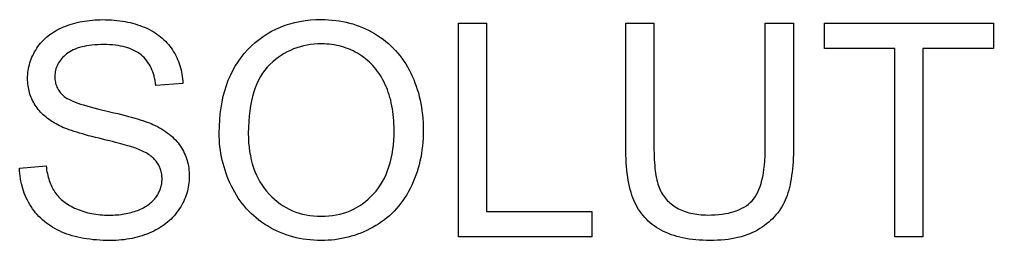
# Model space of a CAD drawing. Header units: millimetres. Extents: x -19.7 to 19.7, y -4.8 to 5.6.
# Drawn here: x -10.66 to -3.8, y -4.78 to -3.22 of the extents above; entities that cross this region are included whole.
import ezdxf

# ---------------------------------------------------------------- set-up
doc = ezdxf.new("R2010")
doc.units = ezdxf.units.MM
doc.layers.add('LASER_MARK', color=1, linetype='CONTINUOUS')

msp = doc.modelspace()

# ---------------------------------------------------------------- linework, layer by layer
at = {"layer": 'LASER_MARK'}
for points in [[(-10.662012, -4.269165), (-10.474365, -4.252759), (-10.472561, -4.2667), (-10.47048, -4.280324), (-10.468123, -4.293632), (-10.465489, -4.306624), (-10.462579, -4.319299), (-10.459393, -4.331658), (-10.45593, -4.3437), (-10.452191, -4.355426), (-10.448176, -4.366835), (-10.443884, -4.377929), (-10.439316, -4.388705), (-10.434471, -4.399165), (-10.42935, -4.409309), (-10.423953, -4.419136), (-10.418279, -4.428647), (-10.412329, -4.437842), (-10.406031, -4.44677), (-10.399311, -4.455482), (-10.392172, -4.463977), (-10.384612, -4.472256), (-10.376631, -4.480319), (-10.368229, -4.488166), (-10.359407, -4.495796), (-10.350165, -4.50321), (-10.340502, -4.510408), (-10.330418, -4.51739), (-10.319914, -4.524155), (-10.308989, -4.530704), (-10.297644, -4.537036), (-10.285878, -4.543153), (-10.273691, -4.549053), (-10.261084, -4.554736), (-10.248166, -4.560138), (-10.235049, -4.565191), (-10.221731, -4.569895), (-10.208212, -4.574251), (-10.194494, -4.578258), (-10.180575, -4.581917), (-10.166456, -4.585228), (-10.152136, -4.58819), (-10.137617, -4.590803), (-10.122897, -4.593068), (-10.107976, -4.594985), (-10.092856, -4.596553), (-10.077535, -4.597773), (-10.062014, -4.598644), (-10.046293, -4.599167), (-10.030371, -4.599341), (-10.016248, -4.599209), (-10.002333, -4.598812), (-9.988626, -4.598151), (-9.975128, -4.597226), (-9.961838, -4.596036), (-9.948756, -4.594582), (-9.935883, -4.592864), (-9.923218, -4.590881), (-9.910761, -4.588634), (-9.898512, -4.586123), (-9.886472, -4.583347), (-9.87464, -4.580307), (-9.863016, -4.577003), (-9.851601, -4.573434), (-9.840393, -4.5696), (-9.829395, -4.565503), (-9.818674, -4.561175), (-9.808302, -4.556651), (-9.798278, -4.551931), (-9.788603, -4.547014), (-9.779277, -4.541901), (-9.770298, -4.536592), (-9.761669, -4.531086), (-9.753387, -4.525385), (-9.745455, -4.519487), (-9.73787, -4.513392), (-9.730635, -4.507102), (-9.723747, -4.500615), (-9.717208, -4.493932), (-9.711018, -4.487053), (-9.705176, -4.479977), (-9.699683, -4.472705), (-9.69453, -4.465293), (-9.689709, -4.457797), (-9.685221, -4.450217), (-9.681065, -4.442552), (-9.677242, -4.434804), (-9.673751, -4.426971), (-9.670593, -4.419054), (-9.667767, -4.411053), (-9.665274, -4.402969), (-9.663113, -4.394799), (-9.661285, -4.386546), (-9.659789, -4.378209), (-9.658625, -4.369788), (-9.657794, -4.361282), (-9.657295, -4.352692), (-9.657129, -4.344019), (-9.657289, -4.335245), (-9.65777, -4.326611), (-9.658571, -4.318117), (-9.659692, -4.309764), (-9.661134, -4.301551), (-9.662897, -4.293478), (-9.66498, -4.285545), (-9.667383, -4.277753), (-9.670107, -4.2701), (-9.673151, -4.262588), (-9.676515, -4.255216), (-9.6802, -4.247984), (-9.684206, -4.240893), (-9.688531, -4.233941), (-9.693178, -4.22713), (-9.698145, -4.220459), (-9.70348, -4.213924), (-9.709232, -4.207521), (-9.7154, -4.201251), (-9.721985, -4.195113), (-9.728986, -4.189106), (-9.736404, -4.183232), (-9.744239, -4.177491), (-9.75249, -4.171881), (-9.761158, -4.166404), (-9.770242, -4.161058), (-9.779743, -4.155845), (-9.789661, -4.150764), (-9.799995, -4.145816), (-9.810745, -4.140999), (-9.821912, -4.136315), (-9.833496, -4.131763), (-9.841631, -4.128713), (-9.850912, -4.125458), (-9.861338, -4.121999), (-9.87291, -4.118336), (-9.885627, -4.114469), (-9.89949, -4.110398), (-9.914498, -4.106122), (-9.930652, -4.101642), (-9.947951, -4.096957), (-9.966396, -4.092069), (-9.985987, -4.086976), (-10.006723, -4.081679), (-10.028605, -4.076177), (-10.051632, -4.070472), (-10.075805, -4.064562), (-10.101123, -4.058447), (-10.12653, -4.052253), (-10.150967, -4.046103), (-10.174434, -4.039996), (-10.196933, -4.033934), (-10.218462, -4.027916), (-10.239022, -4.021942), (-10.258613, -4.016012), (-10.277234, -4.010126), (-10.294886, -4.004284), (-10.311568, -3.998486), (-10.327282, -3.992732), (-10.342026, -3.987022), (-10.3558, -3.981357), (-10.368606, -3.975735), (-10.380442, -3.970158), (-10.391309, -3.964624), (-10.404553, -3.957468), (-10.417368, -3.9501), (-10.429755, -3.94252), (-10.441713, -3.934727), (-10.453243, -3.926723), (-10.464344, -3.918505), (-10.475016, -3.910076), (-10.48526, -3.901434), (-10.495075, -3.89258), (-10.504462, -3.883514), (-10.51342, -3.874235), (-10.52195, -3.864745), (-10.530051, -3.855041), (-10.537723, -3.845126), (-10.544967, -3.834998), (-10.551782, -3.824658), (-10.558177, -3.814134), (-10.564159, -3.803453), (-10.569729, -3.792617), (-10.574886, -3.781624), (-10.57963, -3.770475), (-10.583962, -3.759169), (-10.587881, -3.747708), (-10.591388, -3.73609), (-10.594482, -3.724316), (-10.597164, -3.712386), (-10.599433, -3.7003), (-10.601289, -3.688057), (-10.602733, -3.675658), (-10.603765, -3.663103), (-10.604384, -3.650392), (-10.60459, -3.637524), (-10.604338, -3.623355), (-10.60358, -3.609302), (-10.602319, -3.595365), (-10.600552, -3.581544), (-10.598281, -3.56784), (-10.595506, -3.554251), (-10.592225, -3.540779), (-10.58844, -3.527423), (-10.58415, -3.514183), (-10.579356, -3.501059), (-10.574056, -3.488052), (-10.568253, -3.47516), (-10.561944, -3.462385), (-10.555131, -3.449726), (-10.547813, -3.437183), (-10.53999, -3.424756), (-10.531683, -3.412573), (-10.522911, -3.400763), (-10.513675, -3.389326), (-10.503973, -3.378261), (-10.493808, -3.367568), (-10.483177, -3.357248), (-10.472082, -3.347301), (-10.460522, -3.337726), (-10.448498, -3.328523), (-10.436009, -3.319693), (-10.423056, -3.311236), (-10.409637, -3.303151), (-10.395755, -3.295438), (-10.381407, -3.288099), (-10.366595, -3.281131), (-10.351318, -3.274536), (-10.335701, -3.268328), (-10.319868, -3.26252), (-10.303818, -3.257113), (-10.287552, -3.252106), (-10.27107, -3.247499), (-10.254371, -3.243294), (-10.237456, -3.239489), (-10.220325, -3.236084), (-10.202977, -3.23308), (-10.185413, -3.230476), (-10.167633, -3.228273), (-10.149637, -3.226471), (-10.131424, -3.225069), (-10.112995, -3.224068), (-10.09435, -3.223467), (-10.075488, -3.223267), (-10.05475, -3.223477), (-10.03432, -3.224108), (-10.014199, -3.225159), (-9.994386, -3.226631), (-9.974882, -3.228524), (-9.955686, -3.230837), (-9.936798, -3.233571), (-9.918219, -3.236725), (-9.899948, -3.2403), (-9.881986, -3.244295), (-9.864332, -3.248711), (-9.846986, -3.253548), (-9.829949, -3.258805), (-9.813221, -3.264482), (-9.7968, -3.270581), (-9.780688, -3.2771), (-9.764961, -3.284027), (-9.749694, -3.291351), (-9.734888, -3.299071), (-9.720543, -3.307188), (-9.706658, -3.315702), (-9.693234, -3.324612), (-9.68027, -3.333919), (-9.667767, -3.343622), (-9.655725, -3.353722), (-9.644143, -3.364218), (-9.633022, -3.375111), (-9.622362, -3.3864), (-9.612162, -3.398086), (-9.602423, -3.410168), (-9.593144, -3.422647), (-9.584326, -3.435522), (-9.575987, -3.448704), (-9.568144, -3.462103), (-9.560798, -3.475717), (-9.553949, -3.489548), (-9.547596, -3.503595), (-9.54174, -3.517858), (-9.536381, -3.532338), (-9.531519, -3.547034), (-9.527153, -3.561946), (-9.523283, -3.577074), (-9.519911, -3.592419), (-9.517035, -3.60798), (-9.514656, -3.623758), (-9.512773, -3.639751), (-9.511387, -3.655961), (-9.510498, -3.672388), (-9.701221, -3.686743), (-9.70343, -3.669199), (-9.706211, -3.6522), (-9.709566, -3.635746), (-9.713493, -3.619836), (-9.717993, -3.604472), (-9.723066, -3.589651), (-9.728712, -3.575376), (-9.73493, -3.561646), (-9.741722, -3.54846), (-9.749086, -3.535818), (-9.757022, -3.523722), (-9.765532, -3.51217), (-9.774614, -3.501163), (-9.784269, -3.490701), (-9.794497, -3.480784), (-9.805298, -3.471411), (-9.816715, -3.462595), (-9.828794, -3.454348), (-9.841533, -3.44667), (-9.854933, -3.43956), (-9.868994, -3.433019), (-9.883716, -3.427047), (-9.899099, -3.421644), (-9.915143, -3.416809), (-9.931847, -3.412543), (-9.949213, -3.408846), (-9.967239, -3.405718), (-9.985927, -3.403159), (-10.005275, -3.401168), (-10.025284, -3.399746), (-10.045954, -3.398893), (-10.067285, -3.398608), (-10.089461, -3.398867), (-10.110872, -3.399642), (-10.131518, -3.400934), (-10.151399, -3.402742), (-10.170515, -3.405067), (-10.188866, -3.407909), (-10.206452, -3.411268), (-10.223273, -3.415143), (-10.239328, -3.419535), (-10.254619, -3.424443), (-10.269145, -3.429869), (-10.282906, -3.435811), (-10.295901, -3.44227), (-10.308132, -3.449245), (-10.319597, -3.456737), (-10.330298, -3.464746), (-10.340293, -3.473119), (-10.349644, -3.481705), (-10.35835, -3.490503), (-10.366411, -3.499513), (-10.373827, -3.508736), (-10.380598, -3.518171), (-10.386724, -3.527818), (-10.392206, -3.537677), (-10.397042, -3.547749), (-10.401234, -3.558033), (-10.404781, -3.568529), (-10.407683, -3.579237), (-10.40994, -3.590158), (-10.411552, -3.601291), (-10.412519, -3.612637), (-10.412842, -3.624194), (-10.412613, -3.634208), (-10.411929, -3.643997), (-10.410787, -3.653562), (-10.409189, -3.662903), (-10.407134, -3.672019), (-10.404623, -3.680911), (-10.401655, -3.689579), (-10.39823, -3.698022), (-10.394349, -3.706242), (-10.390011, -3.714236), (-10.385216, -3.722007), (-10.379965, -3.729553), (-10.374257, -3.736875), (-10.368093, -3.743973), (-10.361472, -3.750846), (-10.354395, -3.757495), (-10.346494, -3.764042), (-10.337147, -3.770609), (-10.326355, -3.777196), (-10.314116, -3.783803), (-10.300431, -3.79043), (-10.285301, -3.797077), (-10.268724, -3.803744), (-10.250702, -3.810431), (-10.231234, -3.817138), (-10.210319, -3.823865), (-10.187959, -3.830612), (-10.164153, -3.837379), (-10.1389, -3.844167), (-10.112202, -3.850974), (-10.084058, -3.857801), (-10.054468, -3.864648), (-10.024749, -3.871452), (-9.996221, -3.878147), (-9.968882, -3.884734), (-9.942732, -3.891212), (-9.917772, -3.897583), (-9.894002, -3.903846), (-9.871422, -3.91), (-9.850031, -3.916046), (-9.829829, -3.921984), (-9.810817, -3.927814), (-9.792995, -3.933536), (-9.776363, -3.939149), (-9.76092, -3.944655), (-9.746666, -3.950052), (-9.733603, -3.955341), (-9.721729, -3.960522), (-9.705591, -3.968211), (-9.689989, -3.976152), (-9.674925, -3.984345), (-9.660397, -3.99279), (-9.646406, -4.001488), (-9.632952, -4.010438), (-9.620035, -4.019641), (-9.607654, -4.029095), (-9.59581, -4.038803), (-9.584502, -4.048762), (-9.573732, -4.058974), (-9.563498, -4.069438), (-9.553801, -4.080155), (-9.54464, -4.091124), (-9.536017, -4.102345), (-9.52793, -4.113818), (-9.520355, -4.125528), (-9.51327, -4.137458), (-9.506673, -4.149609), (-9.500565, -4.16198), (-9.494945, -4.174571), (-9.489814, -4.187382), (-9.485172, -4.200414), (-9.481018, -4.213666), (-9.477353, -4.227138), (-9.474177, -4.240831), (-9.471489, -4.254743), (-9.46929, -4.268877), (-9.46758, -4.28323), (-9.466358, -4.297804), (-9.465625, -4.312598), (-9.465381, -4.327612), (-9.465649, -4.342555), (-9.466454, -4.357389), (-9.467796, -4.372115), (-9.469675, -4.386732), (-9.47209, -4.401242), (-9.475042, -4.415644), (-9.478531, -4.429937), (-9.482556, -4.444122), (-9.487118, -4.458199), (-9.492217, -4.472168), (-9.497853, -4.486029), (-9.504025, -4.499782), (-9.510734, -4.513426), (-9.51798, -4.526963), (-9.525763, -4.540391), (-9.534082, -4.553711), (-9.542904, -4.566793), (-9.552195, -4.579506), (-9.561954, -4.591851), (-9.572182, -4.603827), (-9.582878, -4.615435), (-9.594043, -4.626674), (-9.605677, -4.637545), (-9.61778, -4.648047), (-9.630351, -4.658181), (-9.64339, -4.667946), (-9.656899, -4.677343), (-9.670876, -4.686371), (-9.685321, -4.695031), (-9.700235, -4.703322), (-9.715618, -4.711245), (-9.73147, -4.718799), (-9.747682, -4.725939), (-9.764146, -4.732618), (-9.780863, -4.738836), (-9.797832, -4.744594), (-9.815053, -4.749891), (-9.832527, -4.754728), (-9.850253, -4.759103), (-9.868231, -4.763019), (-9.886462, -4.766473), (-9.904945, -4.769468), (-9.92368, -4.772001), (-9.942668, -4.774074), (-9.961908, -4.775686), (-9.981401, -4.776838), (-10.001145, -4.777528), (-10.021143, -4.777759), (-10.046391, -4.777526), (-10.071122, -4.77683), (-10.095337, -4.775668), (-10.119035, -4.774042), (-10.142217, -4.771951), (-10.164882, -4.769395), (-10.18703, -4.766375), (-10.208661, -4.762891), (-10.229776, -4.758941), (-10.250373, -4.754527), (-10.270455, -4.749649), (-10.290019, -4.744305), (-10.309067, -4.738498), (-10.327598, -4.732225), (-10.345613, -4.725488), (-10.36311, -4.718286), (-10.380117, -4.710618), (-10.39666, -4.702481), (-10.412738, -4.693875), (-10.428351, -4.684801), (-10.443499, -4.675258), (-10.458183, -4.665246), (-10.472403, -4.654766), (-10.486157, -4.643817), (-10.499447, -4.6324), (-10.512273, -4.620514), (-10.524633, -4.608159), (-10.53653, -4.595335), (-10.547961, -4.582043), (-10.558928, -4.568283), (-10.56943, -4.554053), (-10.579468, -4.539355), (-10.588983, -4.524301), (-10.597917, -4.509002), (-10.60627, -4.493459), (-10.614043, -4.477672), (-10.621234, -4.46164), (-10.627845, -4.445364), (-10.633876, -4.428844), (-10.639325, -4.412079), (-10.644194, -4.39507), (-10.648481, -4.377816), (-10.652188, -4.360319), (-10.655315, -4.342577), (-10.65786, -4.32459), (-10.659825, -4.306359), (-10.661209, -4.287884)], [(-9.25415, -4.019995), (-9.253365, -3.973847), (-9.25101, -3.928968), (-9.247085, -3.885359), (-9.241589, -3.843019), (-9.234524, -3.801949), (-9.225888, -3.762149), (-9.215682, -3.723619), (-9.203906, -3.686359), (-9.19056, -3.650368), (-9.175644, -3.615647), (-9.159158, -3.582195), (-9.141101, -3.550014), (-9.121474, -3.519102), (-9.100278, -3.48946), (-9.077511, -3.461087), (-9.053174, -3.433984), (-9.027595, -3.408344), (-9.001103, -3.384357), (-8.973698, -3.362025), (-8.94538, -3.341347), (-8.916148, -3.322323), (-8.886003, -3.304953), (-8.854945, -3.289238), (-8.822974, -3.275177), (-8.790089, -3.26277), (-8.756291, -3.252018), (-8.72158, -3.242919), (-8.685956, -3.235475), (-8.649418, -3.229685), (-8.611967, -3.22555), (-8.573603, -3.223068), (-8.534326, -3.222241), (-8.508467, -3.22263), (-8.482928, -3.223795), (-8.45771, -3.225738), (-8.432813, -3.228458), (-8.408235, -3.231954), (-8.383978, -3.236228), (-8.360042, -3.241279), (-8.336426, -3.247107), (-8.31313, -3.253712), (-8.290155, -3.261094), (-8.2675, -3.269253), (-8.245166, -3.278189), (-8.223152, -3.287902), (-8.201459, -3.298392), (-8.180086, -3.30966), (-8.159033, -3.321704), (-8.138451, -3.334443), (-8.11849, -3.347795), (-8.09915, -3.36176), (-8.080431, -3.376338), (-8.062332, -3.391529), (-8.044854, -3.407332), (-8.027997, -3.423748), (-8.011761, -3.440778), (-7.996146, -3.45842), (-7.981152, -3.476674), (-7.966778, -3.495542), (-7.953026, -3.515022), (-7.939894, -3.535116), (-7.927383, -3.555822), (-7.915493, -3.577141), (-7.904224, -3.599072), (-7.893607, -3.621497), (-7.883676, -3.644294), (-7.874429, -3.667463), (-7.865868, -3.691005), (-7.857991, -3.714919), (-7.850799, -3.739206), (-7.844292, -3.763866), (-7.83847, -3.788898), (-7.833333, -3.814302), (-7.828881, -3.840079), (-7.825114, -3.866229), (-7.822032, -3.892751), (-7.819635, -3.919645), (-7.817923, -3.946912), (-7.816895, -3.974551), (-7.816553, -4.002563), (-7.816913, -4.030958), (-7.817995, -4.058976), (-7.819797, -4.086617), (-7.822321, -4.113882), (-7.825565, -4.140771), (-7.82953, -4.167283), (-7.834217, -4.193418), (-7.839624, -4.219177), (-7.845752, -4.24456), (-7.852602, -4.269566), (-7.860172, -4.294195), (-7.868463, -4.318448), (-7.877475, -4.342324), (-7.887209, -4.365824), (-7.897663, -4.388947), (-7.908838, -4.411694), (-7.920674, -4.43391), (-7.933111, -4.455442), (-7.946148, -4.476288), (-7.959787, -4.496449), (-7.974026, -4.515926), (-7.988866, -4.534717), (-8.004307, -4.552824), (-8.020349, -4.570245), (-8.036992, -4.586982), (-8.054235, -4.603034), (-8.072079, -4.618401), (-8.090524, -4.633083), (-8.10957, -4.64708), (-8.129217, -4.660392), (-8.149464, -4.673019), (-8.170312, -4.684961), (-8.191565, -4.696198), (-8.213026, -4.70671), (-8.234696, -4.716498), (-8.256573, -4.72556), (-8.278659, -4.733897), (-8.300954, -4.74151), (-8.323456, -4.748397), (-8.346167, -4.754559), (-8.369086, -4.759997), (-8.392213, -4.764709), (-8.415549, -4.768696), (-8.439093, -4.771959), (-8.462845, -4.774496), (-8.486806, -4.776309), (-8.510975, -4.777396), (-8.535352, -4.777759), (-8.561707, -4.777358), (-8.587711, -4.776157), (-8.613361, -4.774154), (-8.63866, -4.77135), (-8.663605, -4.767745), (-8.688199, -4.763339), (-8.71244, -4.758132), (-8.736328, -4.752124), (-8.759864, -4.745315), (-8.783047, -4.737704), (-8.805878, -4.729293), (-8.828357, -4.720081), (-8.850483, -4.710067), (-8.872256, -4.699252), (-8.893678, -4.687637), (-8.914746, -4.67522), (-8.935322, -4.66211), (-8.955265, -4.648415), (-8.974575, -4.634136), (-8.993253, -4.619272), (-9.011297, -4.603823), (-9.028709, -4.587789), (-9.045487, -4.571171), (-9.061633, -4.553967), (-9.077146, -4.536179), (-9.092027, -4.517806), (-9.106274, -4.498849), (-9.119888, -4.479306), (-9.13287, -4.459179), (-9.145219, -4.438467), (-9.156935, -4.41717), (-9.168018, -4.395288), (-9.178448, -4.373034), (-9.188205, -4.35062), (-9.197289, -4.328045), (-9.205701, -4.30531), (-9.213439, -4.282415), (-9.220505, -4.25936), (-9.226897, -4.236144), (-9.232617, -4.212769), (-9.237664, -4.189233), (-9.242038, -4.165536), (-9.245739, -4.14168), (-9.248767, -4.117664), (-9.251122, -4.093487), (-9.252805, -4.06915), (-9.253814, -4.044653)], [(-7.568408, -4.752124), (-7.568408, -3.248901), (-7.369482, -3.248901), (-7.369482, -4.574731), (-6.62915, -4.574731), (-6.62915, -4.752124)], [(-5.405859, -3.248901), (-5.206934, -3.248901), (-5.206934, -4.117407), (-5.207134, -4.145369), (-5.207735, -4.172602), (-5.208736, -4.199106), (-5.210138, -4.224881), (-5.21194, -4.249927), (-5.214143, -4.274244), (-5.216747, -4.297832), (-5.219751, -4.320691), (-5.223156, -4.342821), (-5.226961, -4.364222), (-5.231166, -4.384894), (-5.235773, -4.404837), (-5.240779, -4.424051), (-5.246187, -4.442536), (-5.251995, -4.460292), (-5.258203, -4.477319), (-5.264934, -4.493788), (-5.27231, -4.509867), (-5.280331, -4.525559), (-5.288997, -4.540862), (-5.298308, -4.555776), (-5.308263, -4.570301), (-5.318863, -4.584439), (-5.330109, -4.598187), (-5.341999, -4.611547), (-5.354534, -4.624519), (-5.367714, -4.637102), (-5.381538, -4.649297), (-5.396008, -4.661103), (-5.411123, -4.67252), (-5.426882, -4.683549), (-5.443286, -4.694189), (-5.460339, -4.704309), (-5.478045, -4.713776), (-5.496404, -4.72259), (-5.515416, -4.730751), (-5.535081, -4.738259), (-5.555398, -4.745115), (-5.576369, -4.751317), (-5.597992, -4.756866), (-5.620268, -4.761763), (-5.643197, -4.766007), (-5.666779, -4.769598), (-5.691014, -4.772536), (-5.715902, -4.774821), (-5.741442, -4.776453), (-5.767636, -4.777432), (-5.794482, -4.777759), (-5.820586, -4.777474), (-5.846088, -4.776621), (-5.87099, -4.775199), (-5.895291, -4.773209), (-5.918991, -4.770649), (-5.942091, -4.767521), (-5.964589, -4.763824), (-5.986487, -4.759558), (-6.007784, -4.754724), (-6.02848, -4.74932), (-6.048575, -4.743348), (-6.068069, -4.736807), (-6.086963, -4.729698), (-6.105256, -4.722019), (-6.122948, -4.713772), (-6.140039, -4.704956), (-6.156529, -4.695601), (-6.172419, -4.685738), (-6.187708, -4.675366), (-6.202396, -4.664485), (-6.216483, -4.653096), (-6.229969, -4.641198), (-6.242854, -4.628791), (-6.255139, -4.615875), (-6.266823, -4.602451), (-6.277906, -4.588518), (-6.288388, -4.574077), (-6.29827, -4.559126), (-6.30755, -4.543667), (-6.31623, -4.5277), (-6.324309, -4.511223), (-6.331787, -4.494238), (-6.338741, -4.476604), (-6.345245, -4.458181), (-6.351302, -4.438969), (-6.356909, -4.418968), (-6.362068, -4.398178), (-6.366779, -4.376599), (-6.37104, -4.35423), (-6.374854, -4.331073), (-6.378218, -4.307127), (-6.381134, -4.282391), (-6.383601, -4.256866), (-6.38562, -4.230553), (-6.38719, -4.20345), (-6.388312, -4.175558), (-6.388985, -4.146877), (-6.389209, -4.117407), (-6.389209, -3.248901), (-6.190283, -3.248901), (-6.190283, -4.116382), (-6.190141, -4.14046), (-6.189714, -4.163734), (-6.189003, -4.186203), (-6.188008, -4.207866), (-6.186728, -4.228724), (-6.185164, -4.248777), (-6.183316, -4.268025), (-6.181183, -4.286469), (-6.178766, -4.304106), (-6.176064, -4.320939), (-6.173078, -4.336967), (-6.169807, -4.35219), (-6.166253, -4.366607), (-6.162413, -4.38022), (-6.15829, -4.393027), (-6.153882, -4.405029), (-6.149127, -4.416463), (-6.143964, -4.427564), (-6.138393, -4.438332), (-6.132413, -4.448769), (-6.126024, -4.458872), (-6.119227, -4.468644), (-6.112021, -4.478082), (-6.104407, -4.487189), (-6.096384, -4.495963), (-6.087952, -4.504404), (-6.079112, -4.512513), (-6.069864, -4.52029), (-6.060207, -4.527734), (-6.050141, -4.534845), (-6.039667, -4.541625), (-6.028784, -4.548071), (-6.017543, -4.554156), (-6.005993, -4.559847), (-5.994135, -4.565146), (-5.981969, -4.570053), (-5.969494, -4.574567), (-5.95671, -4.578689), (-5.943619, -4.582418), (-5.930219, -4.585754), (-5.91651, -4.588698), (-5.902493, -4.59125), (-5.888167, -4.593409), (-5.873534, -4.595175), (-5.858591, -4.596549), (-5.843341, -4.59753), (-5.827782, -4.598119), (-5.811914, -4.598315), (-5.784978, -4.597927), (-5.759026, -4.596761), (-5.73406, -4.594819), (-5.71008, -4.592099), (-5.687085, -4.588602), (-5.665075, -4.584328), (-5.64405, -4.579278), (-5.624011, -4.57345), (-5.604957, -4.566845), (-5.586889, -4.559463), (-5.569806, -4.551304), (-5.553708, -4.542368), (-5.538595, -4.532654), (-5.524468, -4.522164), (-5.511326, -4.510897), (-5.49917, -4.498853), (-5.487871, -4.485703), (-5.4773, -4.471119), (-5.467459, -4.455101), (-5.458347, -4.43765), (-5.449963, -4.418764), (-5.442309, -4.398444), (-5.435383, -4.376691), (-5.429187, -4.353503), (-5.42372, -4.328882), (-5.418981, -4.302827), (-5.414972, -4.275337), (-5.411691, -4.246414), (-5.40914, -4.216057), (-5.407317, -4.184266), (-5.406224, -4.151041), (-5.405859, -4.116382)], [(-4.493262, -4.752124), (-4.493262, -3.426294), (-4.988525, -3.426294), (-4.988525, -3.248901), (-3.797021, -3.248901), (-3.797021, -3.426294), (-4.294336, -3.426294), (-4.294336, -4.752124)], [(-9.049072, -4.023071), (-9.048501, -4.056587), (-9.046789, -4.089201), (-9.043935, -4.120914), (-9.03994, -4.151726), (-9.034803, -4.181636), (-9.028524, -4.210646), (-9.021104, -4.238754), (-9.012543, -4.265961), (-9.00284, -4.292266), (-8.991995, -4.317671), (-8.980009, -4.342174), (-8.966881, -4.365776), (-8.952611, -4.388477), (-8.937201, -4.410276), (-8.920648, -4.431175), (-8.902954, -4.451172), (-8.884399, -4.470108), (-8.865263, -4.487822), (-8.845546, -4.504314), (-8.825249, -4.519585), (-8.80437, -4.533634), (-8.782911, -4.546461), (-8.760871, -4.558067), (-8.738251, -4.568451), (-8.715049, -4.577613), (-8.691267, -4.585554), (-8.666904, -4.592273), (-8.64196, -4.597771), (-8.616436, -4.602046), (-8.59033, -4.605101), (-8.563644, -4.606933), (-8.536377, -4.607544), (-8.508617, -4.606927), (-8.481479, -4.605077), (-8.454961, -4.601992), (-8.429063, -4.597675), (-8.403787, -4.592123), (-8.379132, -4.585338), (-8.355097, -4.577319), (-8.331683, -4.568066), (-8.30889, -4.55758), (-8.286718, -4.54586), (-8.265167, -4.532907), (-8.244237, -4.518719), (-8.223927, -4.503299), (-8.204239, -4.486644), (-8.185171, -4.468756), (-8.166724, -4.449634), (-8.149154, -4.429378), (-8.132718, -4.408089), (-8.117415, -4.385767), (-8.103246, -4.362411), (-8.09021, -4.338022), (-8.078308, -4.3126), (-8.067539, -4.286144), (-8.057904, -4.258655), (-8.049403, -4.230132), (-8.042035, -4.200576), (-8.0358, -4.169987), (-8.030699, -4.138364), (-8.026732, -4.105707), (-8.023898, -4.072018), (-8.022198, -4.037295), (-8.021631, -4.001538), (-8.021873, -3.978777), (-8.0226, -3.956381), (-8.023812, -3.934349), (-8.025508, -3.912682), (-8.027689, -3.891379), (-8.030355, -3.87044), (-8.033505, -3.849866), (-8.03714, -3.829657), (-8.041259, -3.809812), (-8.045864, -3.790332), (-8.050953, -3.771216), (-8.056526, -3.752464), (-8.062584, -3.734077), (-8.069127, -3.716055), (-8.076155, -3.698397), (-8.083667, -3.681104), (-8.091646, -3.664233), (-8.100073, -3.647842), (-8.108949, -3.631933), (-8.118274, -3.616504), (-8.128047, -3.601556), (-8.138269, -3.587088), (-8.14894, -3.573101), (-8.160059, -3.559595), (-8.171626, -3.546569), (-8.183643, -3.534024), (-8.196107, -3.52196), (-8.209021, -3.510376), (-8.222383, -3.499273), (-8.236194, -3.488651), (-8.250453, -3.478509), (-8.265161, -3.468848), (-8.280208, -3.459721), (-8.295482, -3.451184), (-8.310985, -3.443235), (-8.326717, -3.435875), (-8.342676, -3.429104), (-8.358864, -3.422921), (-8.37528, -3.417328), (-8.391925, -3.412323), (-8.408798, -3.407907), (-8.425899, -3.40408), (-8.443229, -3.400841), (-8.460786, -3.398192), (-8.478573, -3.396131), (-8.496587, -3.394659), (-8.51483, -3.393776), (-8.533301, -3.393481), (-8.559474, -3.394048), (-8.585187, -3.395749), (-8.610439, -3.398582), (-8.635231, -3.40255), (-8.659562, -3.407651), (-8.683432, -3.413885), (-8.706842, -3.421253), (-8.729791, -3.429755), (-8.75228, -3.43939), (-8.774308, -3.450158), (-8.795875, -3.46206), (-8.816982, -3.475096), (-8.837628, -3.489265), (-8.857813, -3.504568), (-8.877538, -3.521004), (-8.896802, -3.538574), (-8.915241, -3.55747), (-8.93249, -3.577884), (-8.94855, -3.599815), (-8.96342, -3.623265), (-8.977101, -3.648233), (-8.989592, -3.674719), (-9.000893, -3.702723), (-9.011005, -3.732245), (-9.019927, -3.763285), (-9.027659, -3.795843), (-9.034202, -3.829919), (-9.039555, -3.865514), (-9.043719, -3.902626), (-9.046693, -3.941256), (-9.048477, -3.981405)]]:
    msp.add_lwpolyline(points, close=True, dxfattribs=at)

doc.saveas('drawing.dxf')
